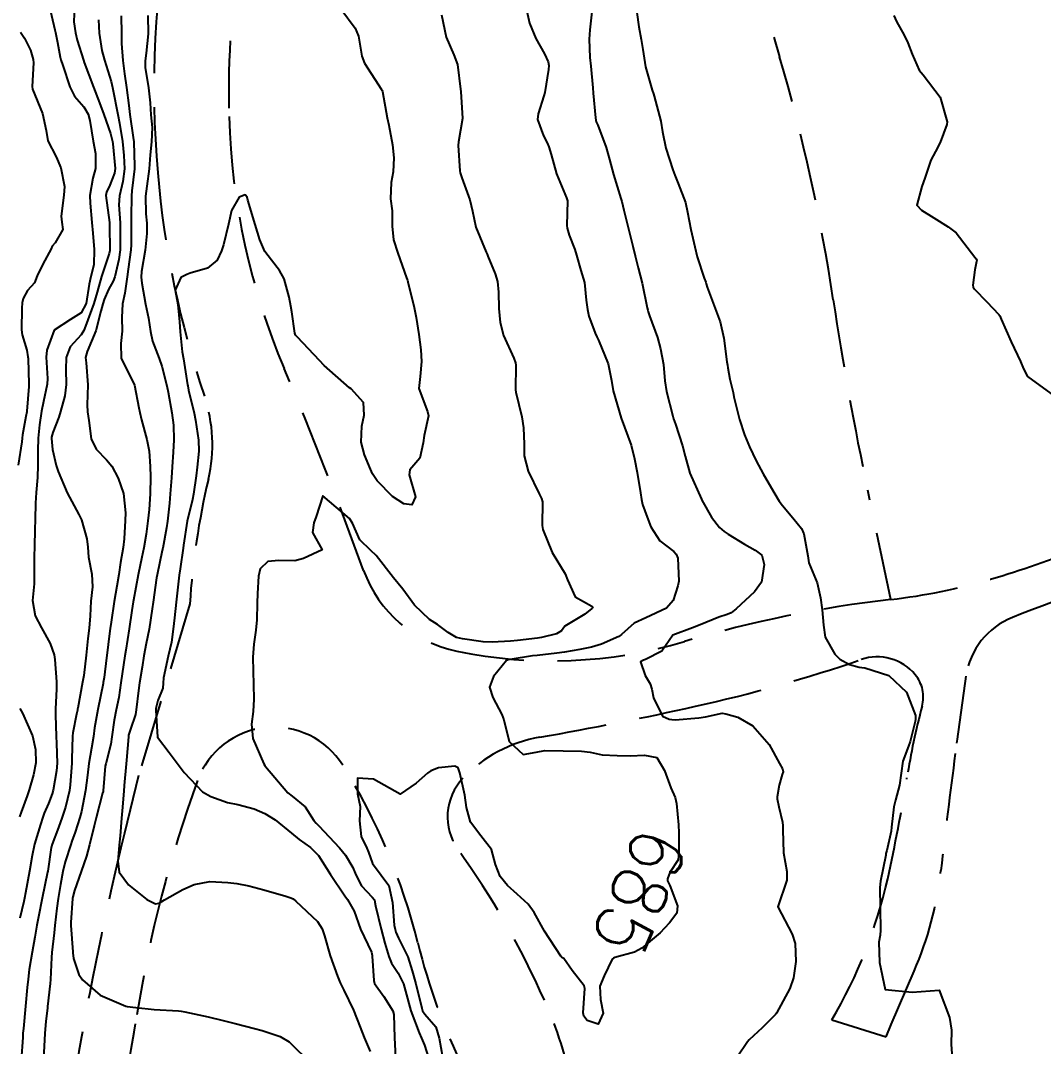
# Model space of a CAD drawing. Header units: metres. Extents: x 298520 to 308411, y 7433745 to 7450750.
# Drawn here: x 301200.3 to 301275.9, y 7443385.9 to 7443461.7 of the extents above; entities that cross this region are included whole.
import ezdxf
from ezdxf.enums import TextEntityAlignment as Align

# ---------------------------------------------------------------- set-up
doc = ezdxf.new("R2010")
doc.units = ezdxf.units.M
doc.header["$LTSCALE"] = 10
doc.linetypes.add('DASHED', pattern=[0.75, 0.5, -0.25])
for name, color, linetype in [('Cotas', 45, 'Continuous'), ('Curvas de Nivel 1m', 11, 'Continuous'), ('Curvas de Nivel 5m', 15, 'Continuous'), ('Vias Secundárias', 230, 'DASHED')]:
    doc.layers.add(name, color=color, linetype=linetype)
doc.styles.add('Style-STANDARD', font='STANDARD.shx')

msp = doc.modelspace()

# ---------------------------------------------------------------- linework, layer by layer
at = {"layer": 'Curvas de Nivel 1m', "flags": 128}
for points, elevation in [([(301202.442, 7443462.827), (301202.868, 7443461.03), (301202.924, 7443460.821), (301203.066, 7443460.098), (301203.254, 7443459.016), (301203.31, 7443458.816), (301203.469, 7443458.391), (301203.969, 7443456.806), (301204.331, 7443456.115), (301205.008, 7443455.34), (301205.329, 7443454.787), (301205.469, 7443454.314), (301205.704, 7443452.783), (301205.865, 7443451.886), (301205.874, 7443450.781), (301205.671, 7443450.057), (301205.469, 7443448.785), (301205.491, 7443448.22), (301205.617, 7443446.783), (301205.679, 7443446.005), (301205.783, 7443444.786), (301205.748, 7443443.663), (301205.536, 7443442.79), (301205.417, 7443442.229), (301205.18, 7443440.795), (301204.826, 7443440.095), (301204.024, 7443439.605), (301202.813, 7443438.82), (301202.279, 7443437.345), (301202.242, 7443436.826), (301202.332, 7443435.261), (301202.297, 7443434.825), (301202.024, 7443433.554), (301201.891, 7443432.829), (301201.727, 7443431.831), (301201.631, 7443430.831), (301201.615, 7443429.92), (301201.605, 7443428.831), (301201.581, 7443427.934), (301201.491, 7443426.832), (301201.453, 7443426.04), (301201.416, 7443424.832), (301201.38, 7443424.088), (301201.368, 7443422.833), (301201.348, 7443422.096), (301201.344, 7443420.832), (301201.336, 7443420.082), (301201.229, 7443418.833), (301201.424, 7443417.693), (301201.882, 7443416.827), (301202.536, 7443415.665), (301202.816, 7443414.817), (301202.862, 7443414.474), (301202.992, 7443412.815), (301202.995, 7443412.318), (301202.926, 7443410.816), (301202.921, 7443410.371), (301202.97, 7443408.815), (301202.989, 7443408.273), (301203.033, 7443406.814), (301202.994, 7443406.245), (301202.741, 7443404.817), (301202.669, 7443404.548), (301202.393, 7443403.825), (301202.082, 7443403.127), (301201.975, 7443402.824), (301201.816, 7443402.267), (301201.379, 7443400.835), (301201.189, 7443399.999), (301200.991, 7443398.84), (301200.704, 7443397.232), (301200.627, 7443396.845), (301200.573, 7443396.582), (301200.291, 7443395.356)], 692), ([(301204.321, 7443462.802), (301204.268, 7443461.62), (301204.4, 7443460.8), (301204.533, 7443460.264), (301204.981, 7443458.791), (301205.05, 7443458.599), (301205.728, 7443456.783), (301206.16, 7443455.63), (301206.495, 7443454.775), (301206.989, 7443453.37), (301207.135, 7443452.768), (301207.162, 7443452.586), (301207.32, 7443450.766), (301207.286, 7443450.431), (301206.941, 7443449.542), (301206.681, 7443449.027), (301206.644, 7443448.773), (301206.9, 7443446.783), (301206.91, 7443446.545), (301206.947, 7443444.769), (301206.941, 7443444.71), (301206.88, 7443444.499), (301206.331, 7443442.778), (301206.001, 7443441.627), (301205.76, 7443440.786), (301205.146, 7443439.124), (301205.009, 7443438.797), (301204.81, 7443438.476), (301204.009, 7443437.6), (301203.705, 7443436.811), (301203.68, 7443435.91), (301203.706, 7443434.811), (301203.603, 7443433.963), (301203.294, 7443432.814), (301203.161, 7443432.392), (301202.719, 7443431.249), (301202.626, 7443430.909), (301202.619, 7443430.821), (301202.705, 7443430.008), (301202.976, 7443428.817), (301203.125, 7443428.379), (301203.781, 7443426.809), (301204.649, 7443425.186), (301204.847, 7443424.797), (301205.237, 7443423.399), (301205.303, 7443422.79), (301205.355, 7443422.045), (301205.6, 7443420.785), (301205.647, 7443419.847), (301205.533, 7443418.786), (301205.475, 7443417.699), (301205.398, 7443416.787), (301205.309, 7443416.021), (301205.193, 7443414.79), (301205.004, 7443413.289), (301204.922, 7443412.794), (301204.573, 7443410.888), (301204.555, 7443410.799), (301204.544, 7443410.737), (301204.478, 7443410.439), (301204.2, 7443409.06), (301204.173, 7443408.803), (301204.127, 7443407.112), (301204.116, 7443406.803), (301204.01, 7443405.203), (301203.953, 7443404.804), (301203.649, 7443403.549), (301203.411, 7443402.81), (301203.131, 7443402.057), (301202.667, 7443400.817), (301202.602, 7443400.575), (301202.344, 7443398.82), (301202.332, 7443398.754), (301201.943, 7443396.826), (301201.657, 7443395.465), (301201.532, 7443394.831), (301201.381, 7443393.94), (301201.199, 7443392.836), (301200.977, 7443391.566), (301200.889, 7443390.84), (301200.837, 7443390.238), (301200.712, 7443388.843), (301200.545, 7443387.194), (301200.517, 7443386.845), (301200.5, 7443386.534), (301200.387, 7443384.847)], 691), ([(301207.785, 7443462.07), (301207.794, 7443460.763), (301207.81, 7443460.018), (301207.898, 7443458.762), (301208.018, 7443457.78), (301208.164, 7443456.759), (301208.332, 7443455.435), (301208.421, 7443454.756), (301208.67, 7443453.069), (301208.7, 7443452.753), (301208.769, 7443450.938), (301208.764, 7443450.752), (301208.567, 7443449.123), (301208.527, 7443448.754), (301208.505, 7443447.166), (301208.512, 7443446.754), (301208.501, 7443445.141), (301208.48, 7443444.754), (301208.287, 7443443.338), (301208.221, 7443442.756), (301208.049, 7443441.553), (301207.87, 7443440.76), (301207.816, 7443439.767), (301207.841, 7443438.76), (301207.737, 7443437.827), (301207.783, 7443436.76), (301208.763, 7443434.75), (301209.079, 7443433.078), (301209.15, 7443432.744), (301209.273, 7443432.204), (301209.679, 7443430.736), (301209.847, 7443429.876), (301209.916, 7443428.732), (301209.94, 7443427.986), (301209.915, 7443426.731), (301209.833, 7443425.554), (301209.757, 7443424.733), (301209.628, 7443423.73), (301209.454, 7443422.738), (301209.312, 7443422.04), (301209.035, 7443420.743), (301208.679, 7443418.853), (301208.66, 7443418.749), (301208.566, 7443418.101), (301208.36, 7443416.752), (301208.112, 7443415.171), (301208.047, 7443414.755), (301207.839, 7443413.428), (301207.75, 7443412.758), (301207.595, 7443411.656), (301207.41, 7443410.761), (301207.249, 7443409.984), (301207.092, 7443408.764), (301207.004, 7443408.208), (301206.631, 7443406.768), (301206.601, 7443406.598), (301206.448, 7443404.77), (301206.444, 7443404.728), (301206.401, 7443404.587), (301205.937, 7443402.777), (301205.768, 7443402.17), (301205.425, 7443400.784), (301205.21, 7443399.927), (301204.809, 7443398.793), (301204.319, 7443397.404), (301204.196, 7443396.92), (301204.179, 7443396.801), (301204.064, 7443395.025), (301204.062, 7443394.802), (301204.203, 7443392.861), (301204.208, 7443392.801), (301204.259, 7443392.373), (301204.641, 7443391.189), (301204.907, 7443390.79), (301206.226, 7443389.671), (301208.111, 7443388.855), (301208.214, 7443388.831), (301208.854, 7443388.744), (301210.212, 7443388.598), (301212.017, 7443388.509), (301212.211, 7443388.487), (301212.471, 7443388.437), (301214.207, 7443388.067), (301215.324, 7443387.783), (301216.202, 7443387.564), (301217.637, 7443387.197), (301218.197, 7443387.043), (301219.537, 7443386.617), (301220.187, 7443386.221), (301221.84, 7443384.585)], 689), ([(301209.757, 7443462.076), (301209.772, 7443460.74), (301209.625, 7443459.308), (301209.543, 7443458.743), (301209.553, 7443458.234), (301209.782, 7443456.739), (301209.91, 7443455.634), (301209.975, 7443454.735), (301210.056, 7443453.797), (301210.013, 7443452.735), (301209.916, 7443451.788), (301209.836, 7443450.737), (301209.667, 7443449.466), (301209.58, 7443448.74), (301209.605, 7443447.425), (301209.662, 7443446.739), (301209.671, 7443445.969), (301209.558, 7443444.74), (301209.286, 7443443.163), (301209.254, 7443442.744), (301209.304, 7443442.296), (301209.58, 7443440.739), (301209.796, 7443439.709), (301209.951, 7443438.733), (301210.087, 7443438.012), (301210.58, 7443436.723), (301210.784, 7443436.151), (301211.142, 7443434.716), (301211.241, 7443434.232), (301211.515, 7443432.712), (301211.637, 7443431.803), (301211.659, 7443430.711), (301211.61, 7443429.805), (301211.533, 7443428.712), (301211.484, 7443427.913), (301211.399, 7443426.713), (301211.34, 7443426.036), (301211.205, 7443424.714), (301211.135, 7443424.218), (301210.854, 7443422.718), (301210.816, 7443422.522), (301210.606, 7443421.576), (301210.454, 7443420.863), (301210.424, 7443420.723), (301210.392, 7443420.524), (301210.142, 7443418.726), (301210.072, 7443418.232), (301209.834, 7443416.731), (301209.621, 7443415.655), (301209.458, 7443414.741), (301209.336, 7443413.921), (301209.132, 7443412.744), (301209.046, 7443412.193), (301208.879, 7443410.746), (301208.823, 7443410.402), (301208.462, 7443409.327), (301208.327, 7443408.879), (301208.31, 7443408.751), (301208.158, 7443407.03), (301208.132, 7443406.753), (301208.004, 7443405.159), (301207.983, 7443404.754), (301207.847, 7443403.297), (301207.799, 7443402.756), (301207.694, 7443401.432), (301207.615, 7443400.757), (301207.534, 7443399.569), (301207.619, 7443398.757), (301208.324, 7443397.812), (301209.677, 7443396.736), (301210.308, 7443396.418), (301210.576, 7443396.459), (301210.985, 7443396.72), (301212.321, 7443397.481), (301213.162, 7443397.854), (301214.327, 7443398.077), (301215.668, 7443398.001), (301216.326, 7443397.916), (301217.219, 7443397.746), (301218.321, 7443397.442), (301219.944, 7443396.986), (301220.315, 7443396.868), (301220.481, 7443396.774), (301220.683, 7443396.604), (301222.291, 7443395.104), (301222.625, 7443394.577), (301222.812, 7443394.04), (301223.223, 7443392.57), (301223.752, 7443391.061), (301223.966, 7443390.563), (301224.235, 7443390.03), (301224.936, 7443388.553), (301225.444, 7443387.304), (301225.745, 7443386.544), (301226.177, 7443385.501)], 688), ([(301224.022, 7443462.571), (301225.082, 7443461.146), (301225.324, 7443460.556), (301225.573, 7443459.067), (301225.764, 7443458.549), (301227.024, 7443456.609), (301227.065, 7443456.53), (301227.081, 7443456.47), (301227.436, 7443454.526), (301227.556, 7443453.966), (301227.831, 7443452.522), (301227.924, 7443451.565), (301227.872, 7443450.521), (301227.721, 7443449.746), (301227.691, 7443448.522), (301227.794, 7443447.647), (301227.8, 7443446.521), (301227.905, 7443445.508), (301228.216, 7443444.517), (301228.865, 7443442.693), (301228.911, 7443442.557), (301228.927, 7443442.509), (301228.971, 7443442.399), (301229.439, 7443440.504), (301229.576, 7443439.751), (301229.775, 7443438.5), (301229.926, 7443437.368), (301229.985, 7443436.498), (301229.868, 7443435.403), (301229.781, 7443434.5), (301230.426, 7443432.813), (301230.491, 7443432.493), (301230.172, 7443431.044), (301230.094, 7443430.496), (301229.85, 7443429.35), (301229.114, 7443428.506), (301229.058, 7443428.137), (301229.519, 7443426.502), (301229.248, 7443425.921), (301228.665, 7443425.978), (301227.829, 7443426.518), (301226.685, 7443427.694), (301226.357, 7443428.202), (301226.197, 7443428.537), (301225.769, 7443429.61), (301225.502, 7443430.548), (301225.552, 7443431.727), (301225.738, 7443432.545), (301225.678, 7443433.472), (301224.762, 7443434.48), (301224.663, 7443434.561), (301222.788, 7443436.222), (301222.443, 7443436.583), (301220.81, 7443438.31), (301220.663, 7443438.454), (301220.6, 7443438.603), (301220.394, 7443440.172), (301220.32, 7443440.608), (301220.195, 7443441.257), (301219.822, 7443442.616), (301219.477, 7443443.229), (301218.877, 7443444.002), (301218.398, 7443444.635), (301218.034, 7443445.496), (301217.669, 7443446.642), (301217.139, 7443448.439), (301217.075, 7443448.649), (301216.935, 7443448.839), (301216.494, 7443448.657), (301215.917, 7443447.666), (301215.702, 7443446.668), (301215.343, 7443445.129), (301215.201, 7443444.675), (301214.876, 7443443.985), (301214.152, 7443443.405), (301212.866, 7443443.034), (301212.622, 7443442.945), (301212.184, 7443442.707), (301211.774, 7443441.786), (301211.96, 7443440.709), (301212.094, 7443439.434), (301212.13, 7443438.707), (301212.292, 7443437.211), (301212.369, 7443436.704), (301212.687, 7443434.778), (301212.698, 7443434.701), (301212.76, 7443434.384), (301213.168, 7443432.696), (301213.258, 7443432.172), (301213.483, 7443430.692), (301213.513, 7443429.884), (301213.392, 7443428.693), (301213.314, 7443428.066), (301213.128, 7443426.695), (301213.057, 7443426.306), (301212.643, 7443424.7), (301212.393, 7443422.935), (301212.357, 7443422.703), (301212.135, 7443421.169), (301212.073, 7443420.705), (301211.918, 7443419.368), (301211.842, 7443418.707), (301211.704, 7443417.566), (301211.62, 7443416.709), (301211.502, 7443415.747), (301211.252, 7443414.719), (301210.898, 7443413.115), (301210.883, 7443412.724), (301210.858, 7443412.364), (301210.484, 7443411.457), (301210.344, 7443410.862), (301210.338, 7443410.731), (301210.453, 7443408.73), (301211.322, 7443407.597), (301211.991, 7443406.707), (301212.424, 7443406.117), (301213.781, 7443404.686), (301214.4, 7443404.35), (301215.641, 7443403.907), (301216.394, 7443403.748), (301217.598, 7443403.431), (301218.387, 7443403.084), (301219.159, 7443402.622), (301220.373, 7443401.629), (301220.934, 7443401.167), (301221.763, 7443400.589), (301222.354, 7443399.994), (301223.248, 7443398.571), (301224.317, 7443397.007), (301224.493, 7443396.735), (301224.607, 7443396.557), (301224.994, 7443395.862), (301225.474, 7443394.548), (301226.266, 7443392.843), (301226.323, 7443392.599), (301226.328, 7443392.539), (301226.444, 7443390.736), (301226.507, 7443390.536), (301227.194, 7443389.56), (301227.853, 7443388.515), (301227.925, 7443388.229), (301227.979, 7443386.513), (301228.083, 7443384.592)], 687), ([(301231.443, 7443462.132), (301231.788, 7443460.473), (301232.358, 7443459.169), (301232.63, 7443458.464), (301232.859, 7443456.628), (301232.873, 7443456.462), (301233.003, 7443454.46), (301232.703, 7443452.745), (301232.69, 7443452.463), (301232.808, 7443450.609), (301232.829, 7443450.461), (301232.949, 7443450.072), (301233.548, 7443448.454), (301233.743, 7443447.629), (301233.99, 7443446.449), (301234.746, 7443444.58), (301234.817, 7443444.441), (301234.881, 7443444.296), (301235.417, 7443442.98), (301235.582, 7443442.429), (301235.656, 7443441.623), (301235.681, 7443440.427), (301235.782, 7443439.385), (301236.044, 7443438.422), (301236.788, 7443436.762), (301236.929, 7443436.409), (301236.947, 7443436.243), (301236.924, 7443434.408), (301236.941, 7443434.228), (301237.382, 7443432.404), (301237.52, 7443431.613), (301237.557, 7443430.402), (301237.568, 7443429.537), (301237.865, 7443428.398), (301238.668, 7443426.726), (301238.841, 7443426.388), (301238.915, 7443426.133), (301238.889, 7443424.388), (301238.931, 7443424.096), (301239.623, 7443422.38), (301240.599, 7443420.798), (301240.776, 7443420.367), (301241.329, 7443419.107), (301242.574, 7443418.424), (301242.629, 7443418.339), (301242.615, 7443418.298), (301242.572, 7443418.258), (301242.048, 7443417.828), (301240.559, 7443416.942), (301240.326, 7443416.602), (301239.947, 7443416.376), (301238.838, 7443416.098), (301238.548, 7443416.058), (301237.072, 7443415.877), (301236.544, 7443415.833), (301235.207, 7443415.766), (301234.543, 7443415.785), (301233.007, 7443415.994), (301232.548, 7443416.101), (301231.956, 7443416.469), (301231.147, 7443417.069), (301230.562, 7443417.428), (301229.464, 7443418.501), (301228.585, 7443419.671), (301227.914, 7443420.517), (301226.618, 7443422.173), (301226.229, 7443422.536), (301225.415, 7443423.333), (301224.867, 7443424.557), (301224.648, 7443424.891), (301222.673, 7443426.58), (301222.179, 7443425.058), (301222.02, 7443424.589), (301221.905, 7443423.86), (301222.623, 7443422.58), (301221.263, 7443421.951), (301220.61, 7443421.764), (301219.432, 7443421.8), (301218.609, 7443421.72), (301218.048, 7443421.188), (301217.916, 7443420.637), (301217.862, 7443419.355), (301217.836, 7443418.637), (301217.798, 7443417.4), (301217.73, 7443416.638), (301217.569, 7443415.608), (301217.507, 7443414.64), (301217.54, 7443413.612), (301217.559, 7443412.639), (301217.572, 7443411.554), (301217.527, 7443410.639), (301217.407, 7443409.697), (301217.504, 7443408.639), (301218.308, 7443406.757), (301218.382, 7443406.631), (301218.432, 7443406.566), (301220.098, 7443404.613), (301220.401, 7443404.381), (301221.383, 7443403.585), (301222.013, 7443402.586), (301222.175, 7443402.377), (301222.379, 7443402.187), (301223.917, 7443400.564), (301224.348, 7443400.021), (301224.898, 7443399.111), (301225.129, 7443398.548), (301225.532, 7443397.749), (301226.317, 7443396.899), (301226.489, 7443396.712), (301226.53, 7443396.537), (301226.575, 7443396.27), (301226.999, 7443394.529), (301227.261, 7443393.513), (301227.552, 7443392.521), (301227.76, 7443392.02), (301228.251, 7443391.279), (301228.631, 7443390.506), (301228.782, 7443389.957), (301229.193, 7443388.5), (301229.804, 7443386.886), (301229.964, 7443386.492), (301230.185, 7443385.974), (301230.662, 7443384.483)], 686), ([(301242.57, 7443462.345), (301242.404, 7443461.022), (301242.373, 7443460.347), (301242.42, 7443458.986), (301242.481, 7443458.346), (301242.63, 7443456.743), (301242.657, 7443456.344), (301242.836, 7443454.51), (301242.867, 7443454.341), (301242.895, 7443454.234), (301242.999, 7443453.965), (301243.613, 7443452.334), (301243.868, 7443451.432), (301244.169, 7443450.328), (301244.709, 7443448.548), (301244.775, 7443448.322), (301244.924, 7443447.703), (301245.279, 7443446.314), (301245.603, 7443445.023), (301245.769, 7443444.307), (301245.994, 7443443.423), (301246.273, 7443442.299), (301246.664, 7443440.464), (301246.696, 7443440.292), (301246.726, 7443440.186), (301246.829, 7443439.892), (301247.417, 7443438.284), (301247.645, 7443437.436), (301247.849, 7443436.279), (301247.96, 7443435.089), (301248.072, 7443434.277), (301248.541, 7443432.476), (301248.605, 7443432.271), (301248.737, 7443431.867), (301249.266, 7443430.264), (301249.456, 7443429.512), (301249.804, 7443428.259), (301250.664, 7443426.328), (301250.705, 7443426.249), (301251.416, 7443425.004), (301252.005, 7443424.23), (301252.346, 7443423.93), (301252.638, 7443423.736), (301253.84, 7443422.999), (301254.626, 7443422.55), (301255.125, 7443422.195), (301255.304, 7443421.502), (301255.093, 7443420.195), (301254.586, 7443419.486), (301253.228, 7443418.213), (301252.867, 7443417.919), (301252.567, 7443417.802), (301251.948, 7443417.61), (301250.561, 7443417.044), (301249.997, 7443416.818), (301248.553, 7443416.27), (301247.727, 7443415.09), (301246.526, 7443414.483), (301246.388, 7443414.439), (301246.172, 7443414.304), (301246.513, 7443413.302), (301246.881, 7443412.669), (301246.998, 7443412.293), (301247.13, 7443411.654), (301247.78, 7443410.28), (301248.269, 7443410.071), (301248.471, 7443410.032), (301248.729, 7443410.009), (301250.472, 7443410.161), (301250.965, 7443410.243), (301252.204, 7443410.497), (301252.477, 7443410.471), (301253.345, 7443410.211), (301254.467, 7443409.561), (301255.663, 7443408.188), (301256.439, 7443406.782), (301256.647, 7443406.389), (301256.696, 7443406.176), (301256.637, 7443405.97), (301256.418, 7443405.177), (301256.268, 7443404.319), (301256.273, 7443404.181), (301256.397, 7443403.594), (301256.665, 7443402.455), (301256.684, 7443402.175), (301256.675, 7443401.879), (301256.734, 7443400.174), (301256.975, 7443398.806), (301256.978, 7443398.17), (301256.313, 7443396.18), (301257.364, 7443394.164), (301257.591, 7443393.475), (301257.638, 7443392.159), (301257.46, 7443390.946), (301257.209, 7443390.165), (301256.214, 7443388.325), (301256.151, 7443388.243), (301256.095, 7443388.181), (301255.149, 7443387.245), (301254.194, 7443386.357), (301254.072, 7443386.202), (301253.318, 7443385.07)], 684), ([(301245.883, 7443462.308), (301246.027, 7443461.25), (301246.213, 7443460.303), (301246.334, 7443459.57), (301246.535, 7443458.298), (301247.027, 7443456.559), (301247.125, 7443456.289), (301247.176, 7443456.133), (301247.653, 7443454.284), (301247.793, 7443453.484), (301248.034, 7443452.279), (301248.552, 7443450.681), (301248.703, 7443450.273), (301248.947, 7443449.666), (301249.477, 7443448.265), (301249.638, 7443447.547), (301249.869, 7443446.26), (301250.171, 7443444.976), (301250.361, 7443444.255), (301250.867, 7443442.663), (301250.985, 7443442.369), (301251.024, 7443442.248), (301251.098, 7443442.008), (301251.759, 7443440.236), (301252.037, 7443439.443), (301252.314, 7443438.227), (301252.537, 7443436.473), (301252.58, 7443436.223), (301252.609, 7443436.05), (301252.773, 7443435.198), (301253.001, 7443434.218), (301253.07, 7443433.906), (301253.471, 7443432.213), (301253.849, 7443431.086), (301254.221, 7443430.205), (301254.703, 7443429.174), (301255.238, 7443428.195), (301256.024, 7443426.835), (301256.414, 7443426.182), (301256.66, 7443425.86), (301257.426, 7443424.944), (301258.058, 7443424.159), (301258.24, 7443423.757), (301258.529, 7443422.151), (301258.615, 7443421.618), (301259.224, 7443420.144), (301259.466, 7443419.025), (301259.59, 7443418.14), (301259.688, 7443417.006), (301259.806, 7443416.137), (301260.53, 7443414.865), (301260.9, 7443414.498), (301261.61, 7443414.114), (301262.317, 7443413.899), (301262.521, 7443413.877), (301262.751, 7443413.867), (301264.515, 7443413.3), (301265.828, 7443412.067), (301266.477, 7443410.338), (301266.497, 7443410.06), (301266.471, 7443409.888), (301266.103, 7443408.417), (301265.979, 7443408.065), (301265.554, 7443406.951), (301265.416, 7443406.07), (301265.305, 7443405.185), (301264.997, 7443404.074), (301264.892, 7443403.581), (301264.719, 7443402.077), (301264.677, 7443401.779), (301264.357, 7443400.355), (301264.298, 7443400.137), (301264.295, 7443400.081), (301264.291, 7443400.019), (301263.903, 7443398.086), (301263.853, 7443397.612), (301263.87, 7443396.087), (301263.905, 7443394.47), (301263.864, 7443394.086), (301263.779, 7443393.589), (301263.834, 7443392.086), (301264.233, 7443390.08), (301266.231, 7443389.876), (301268.233, 7443390.03), (301269.003, 7443388.022), (301269.144, 7443387.08), (301269.133, 7443386.021), (301269.204, 7443384.993)], 683), ([(301264.888, 7443462.082), (301265.089, 7443461.641), (301265.641, 7443460.634), (301265.916, 7443460.067), (301266.233, 7443459.23), (301266.751, 7443458.055), (301267.048, 7443457.705), (301268.305, 7443456.037), (301268.819, 7443454.218), (301268.797, 7443454.032), (301268.319, 7443452.701), (301267.972, 7443452.04), (301267.622, 7443451.388), (301267.165, 7443450.048), (301266.947, 7443449.435), (301266.576, 7443448.064), (301266.927, 7443447.698), (301267.84, 7443447.125), (301268.909, 7443446.458), (301269.481, 7443446.024), (301270.885, 7443444.219), (301270.972, 7443444.097), (301271.011, 7443444.008), (301270.999, 7443443.891), (301270.872, 7443443.279), (301270.723, 7443442.143), (301270.75, 7443442.011), (301270.851, 7443441.844), (301271.762, 7443440.916), (301272.64, 7443439.983), (301272.721, 7443439.871), (301272.83, 7443439.643), (301273.567, 7443437.972), (301274.241, 7443436.516), (301274.458, 7443435.963), (301274.777, 7443435.392), (301276.763, 7443433.94)], 682), ([(301200.334, 7443460.851), (301200.625, 7443460.403), (301201.06, 7443459.53), (301201.27, 7443458.838), (301201.3, 7443458.587), (301201.19, 7443456.838), (301201.227, 7443456.632), (301201.964, 7443454.83), (301202.235, 7443453.583), (301202.356, 7443452.826), (301202.965, 7443451.625), (301203.314, 7443450.815), (301203.58, 7443449.451), (301203.547, 7443448.811), (301203.347, 7443447.243), (301203.382, 7443446.813), (301203.456, 7443446.263), (301202.89, 7443445.286), (301202.681, 7443445.028), (301202.59, 7443444.823), (301201.993, 7443443.708), (301201.577, 7443442.833), (301201.363, 7443442.327), (301200.847, 7443441.755), (301200.53, 7443441.152), (301200.46, 7443440.846), (301200.438, 7443440.455), (301200.402, 7443438.846), (301200.448, 7443438.484), (301200.798, 7443437.344), (301200.885, 7443436.839), (301200.896, 7443436.735), (301200.956, 7443434.838), (301200.947, 7443434.652), (301200.798, 7443432.839), (301200.792, 7443432.79), (301200.737, 7443432.451), (301200.469, 7443431.091), (301200.45, 7443430.844), (301200.43, 7443430.564), (301200.154, 7443428.848)], 693), ([(301200.278, 7443410.843), (301200.478, 7443410.507), (301201.217, 7443408.832), (301201.452, 7443407.821), (301201.457, 7443406.83), (301201.299, 7443405.952), (301200.972, 7443404.834), (301200.829, 7443404.405), (301200.387, 7443403.202), (301200.259, 7443402.842)], 693)]:
    msp.add_lwpolyline(points, dxfattribs=dict(at, elevation=elevation))
at = {"layer": 'Curvas de Nivel 5m', "flags": 128}
for points, elevation in [([(301237.753, 7443462.403), (301237.964, 7443461.527), (301238.436, 7443460.396), (301239.061, 7443459.243), (301239.329, 7443458.659), (301239.376, 7443458.385), (301239.349, 7443458.085), (301239.077, 7443456.389), (301239.02, 7443456.141), (301238.586, 7443454.815), (301238.552, 7443454.395), (301238.991, 7443453.18), (301239.262, 7443452.662), (301239.38, 7443452.386), (301239.551, 7443451.807), (301239.949, 7443450.38), (301240.698, 7443448.609), (301240.754, 7443448.372), (301240.709, 7443446.569), (301240.73, 7443446.372), (301240.898, 7443445.853), (301241.308, 7443444.785), (301241.422, 7443444.362), (301241.748, 7443443.233), (301242.01, 7443442.353), (301242.149, 7443441.044), (301242.232, 7443440.349), (301242.348, 7443439.867), (301242.816, 7443438.6), (301242.934, 7443438.339), (301243.055, 7443438.091), (301243.762, 7443436.33), (301244.006, 7443435.093), (301244.146, 7443434.326), (301244.743, 7443432.32), (301245.465, 7443430.309), (301245.712, 7443429.314), (301245.909, 7443428.302), (301246.165, 7443426.803), (301246.224, 7443426.297), (301246.297, 7443425.933), (301246.65, 7443425.008), (301246.933, 7443424.287), (301247.589, 7443423.242), (301248.625, 7443422.448), (301248.803, 7443422.268), (301248.909, 7443421.977), (301248.995, 7443420.266), (301248.927, 7443419.929), (301248.579, 7443418.836), (301248.084, 7443418.277), (301246.566, 7443417.56), (301245.704, 7443417.166), (301244.753, 7443416.318), (301244.644, 7443416.226), (301244.551, 7443416.171), (301243.268, 7443415.606), (301242.539, 7443415.393), (301241.675, 7443415.213), (301240.533, 7443415.021), (301239.965, 7443414.942), (301238.529, 7443414.781), (301238.185, 7443414.736), (301236.524, 7443414.483), (301236.461, 7443414.474), (301236.261, 7443414.414), (301235.296, 7443413.214), (301235.011, 7443412.432), (301235.254, 7443411.666), (301235.902, 7443410.419), (301236.06, 7443410.007), (301236.453, 7443408.42), (301237.493, 7443407.454), (301238.445, 7443407.622), (301239.093, 7443407.737), (301240.446, 7443407.714), (301241.793, 7443407.697), (301242.446, 7443407.618), (301243.335, 7443407.441), (301244.444, 7443407.38), (301245.395, 7443407.359), (301246.444, 7443407.404), (301247.38, 7443407.224), (301247.927, 7443406.278), (301248.414, 7443404.996), (301248.713, 7443404.267), (301248.821, 7443403.843), (301248.978, 7443402.264), (301248.982, 7443401.655), (301249, 7443400.264), (301248.933, 7443399.678), (301248.338, 7443398.742), (301248.148, 7443398.273), (301248.163, 7443398.105), (301248.328, 7443397.759), (301248.902, 7443396.264), (301248.839, 7443395.73), (301248.294, 7443395.014), (301247.944, 7443394.619), (301247.608, 7443394.28), (301246.271, 7443393.134), (301245.729, 7443392.844), (301244.264, 7443392.437), (301244.176, 7443392.409), (301244.058, 7443392.322), (301243.472, 7443391.101), (301243.157, 7443390.331), (301243.208, 7443389.345), (301243.412, 7443388.328), (301243.022, 7443387.515), (301242.207, 7443387.778), (301241.977, 7443388.109), (301241.928, 7443388.344), (301242.035, 7443390.147), (301241.989, 7443390.344), (301241.113, 7443391.494), (301240.483, 7443392.367), (301240.347, 7443392.452), (301240.265, 7443392.534), (301239.068, 7443394.382), (301238.304, 7443395.78), (301237.855, 7443396.397), (301237.05, 7443397.139), (301236.326, 7443397.776), (301235.776, 7443398.426), (301235.444, 7443399.327), (301235.135, 7443400.432), (301234.368, 7443401.445), (301233.589, 7443402.448), (301233.305, 7443403.54), (301233.178, 7443404.452), (301232.797, 7443406.086), (301232.675, 7443406.458), (301232.434, 7443406.6), (301231.238, 7443406.478), (301230.662, 7443406.254), (301230.427, 7443406.064), (301229.588, 7443405.326), (301228.403, 7443404.51), (301226.42, 7443405.638), (301225.252, 7443405.716), (301225.246, 7443404.547), (301225.446, 7443403.597), (301225.379, 7443402.545), (301225.509, 7443401.4), (301225.935, 7443400.536), (301226.06, 7443400.244), (301226.342, 7443399.401), (301226.99, 7443398.523), (301227.568, 7443397.764), (301227.822, 7443396.517), (301227.958, 7443394.845), (301228.017, 7443394.514), (301228.077, 7443394.309), (301228.277, 7443393.876), (301228.951, 7443392.503), (301229.292, 7443391.46), (301229.559, 7443390.497), (301229.997, 7443388.712), (301230.059, 7443388.492), (301230.21, 7443388.248), (301231.041, 7443387.317), (301231.286, 7443386.474), (301231.53, 7443385.112)], 685), ([(301206.108, 7443461.759), (301206.144, 7443460.779), (301206.337, 7443459.501), (301206.533, 7443458.775), (301207.029, 7443457.2), (301207.134, 7443456.769), (301207.161, 7443456.629), (301207.518, 7443454.765), (301207.643, 7443454.117), (301207.875, 7443452.761), (301207.981, 7443451.747), (301208.01, 7443450.759), (301207.901, 7443449.803), (301207.66, 7443448.763), (301207.609, 7443448.08), (301207.69, 7443446.762), (301207.708, 7443445.955), (301207.694, 7443444.762), (301207.594, 7443444.044), (301207.295, 7443442.766), (301207.186, 7443442.438), (301206.849, 7443441.835), (301206.526, 7443441.087), (301206.426, 7443440.776), (301206.278, 7443440.229), (301205.89, 7443438.784), (301205.25, 7443437.246), (301205.129, 7443436.795), (301205.177, 7443436.404), (301205.311, 7443434.792), (301205.253, 7443433.297), (301205.283, 7443432.792), (301205.389, 7443432.135), (301205.556, 7443430.787), (301205.937, 7443430.013), (301206.698, 7443429.234), (301207.08, 7443428.766), (301207.563, 7443427.882), (301207.954, 7443426.757), (301208.094, 7443425.313), (301208.08, 7443424.756), (301207.987, 7443423.398), (301207.912, 7443422.757), (301207.73, 7443421.635), (301207.595, 7443420.76), (301207.455, 7443419.89), (301207.262, 7443418.763), (301207.039, 7443417.247), (301206.971, 7443416.766), (301206.918, 7443416.395), (301206.718, 7443414.768), (301206.696, 7443414.593), (301206.507, 7443413.143), (301206.454, 7443412.771), (301206.443, 7443412.711), (301206.039, 7443410.777), (301205.814, 7443409.428), (301205.72, 7443408.781), (301205.586, 7443407.925), (301205.38, 7443406.786), (301205.273, 7443405.935), (301205.14, 7443404.789), (301204.842, 7443403.248), (301204.722, 7443402.795), (301204.372, 7443401.708), (301204.132, 7443401.035), (301204.047, 7443400.803), (301203.627, 7443399.524), (301203.46, 7443398.809), (301203.281, 7443397.853), (301203.116, 7443396.812), (301203.024, 7443396.091), (301202.867, 7443394.814), (301202.813, 7443394.279), (301202.655, 7443392.816), (301202.623, 7443392.453), (301202.552, 7443390.817), (301202.528, 7443390.527), (301202.335, 7443388.819), (301202.323, 7443388.707), (301202.202, 7443387.73), (301202.124, 7443386.821), (301202.027, 7443384.96)], 690)]:
    msp.add_lwpolyline(points, dxfattribs=dict(at, elevation=elevation))
at = {"layer": 'Vias Secundárias'}
for points in [[(301465.55, 7442973.319, 0), (301478.59, 7442967.28, -0.011668)], [(301214.321, 7443520.635), (301214.502, 7443515.673, -0.004397), (301214.772, 7443505.898, -0.039211), (301213.994, 7443492.851, 0.017525), (301212.625, 7443479.599, -0.028989), (301211.441, 7443470.237, 0.067503), (301210.472, 7443450.455, 0.060264), (301213.926, 7443433.944, -0.140317), (301214.22, 7443427.804, 0.041671), (301212.847, 7443418.584), (301209.06, 7443405.912), (301208.018, 7443401.633, 0.017759), (301204.47, 7443384.422, -0.049189)], [(301241.196, 7443382.769, 0.050454), (301239.061, 7443389.282, 0.051628), (301232.67, 7443400.428, -0.361202), (301233.036, 7443405.698, -0.160171), (301238.718, 7443408.732, 0.011495), (301250.229, 7443411.016, 0.028241), (301262.467, 7443414.473, -0.312432), (301266.47, 7443413.348, -0.24282), (301266.977, 7443411.025, 0.026158), (301265.854, 7443405.736, -0.015817), (301264.43, 7443398.274, -0.078149), (301260.304, 7443387.828), (301264.319, 7443386.584), (301264.682, 7443387.504), (301266.385, 7443391.432, 0.074405), (301268.371, 7443398.883, -0.004769), (301269.427, 7443407.524, -0.003161), (301270.218, 7443413.241, -0.268133), (301273.645, 7443417.588, -0.037074), (301285.48, 7443421.315, -0.060734)], [(301205.19, 7443367.874, 0.012562), (301208.937, 7443388.211, -0.047965), (301213.412, 7443405.527, -0.625045), (301224.15, 7443406.656, -0.079353), (301229.697, 7443393.534, 0.053753), (301233.09, 7443384.208, -0.021547)]]:
    msp.add_lwpolyline(points, format="xyb", dxfattribs=at)
at = {"layer": 'Vias Secundárias', "elevation": 682.798}
for points in [[(301278.745, 7443422.716, -0.021392), (301272.032, 7443420.413, -0.043459), (301264.672, 7443418.916, 0.043707), (301249.413, 7443415.803, -0.12379), (301232.579, 7443415.09, -0.260247), (301225.697, 7443421.044, 0.013193), (301219.819, 7443435.988, -0.09335), (301215.75, 7443454.622, -0.052527), (301216.745, 7443467.66, 0.047584), (301217.927, 7443481.372, -0.02903), (301218.821, 7443499.611, 0.040774), (301219.256, 7443516.679, 0.019869), (301218.375, 7443525.856, -0.036273), (301217.573, 7443538.586, -0.005596), (301217.95, 7443556.78, 0.013282), (301218.158, 7443595.459, 0.006493), (301217.689, 7443609.182, -0.0222), (301217.649, 7443623.853, 0.013196), (301217.711, 7443627.936, -1.011214)], [(301264.672, 7443418.916), (301262.953, 7443427.003, -0.015219), (301260.409, 7443441.053, 0.0343), (301256.44, 7443459.041, -0.048981), (301250.566, 7443489.934, -1.094316)]]:
    msp.add_lwpolyline(points, format="xyb", dxfattribs=at)

# ---------------------------------------------------------------- texts
at = {"layer": 'Cotas', "style": 'Style-STANDARD'}
msp.add_text('685', height=4, rotation=246.98035, dxfattribs=at).set_placement((301246.105, 7443397.29, 685), align=Align.MIDDLE_CENTER)

doc.saveas('drawing.dxf')
